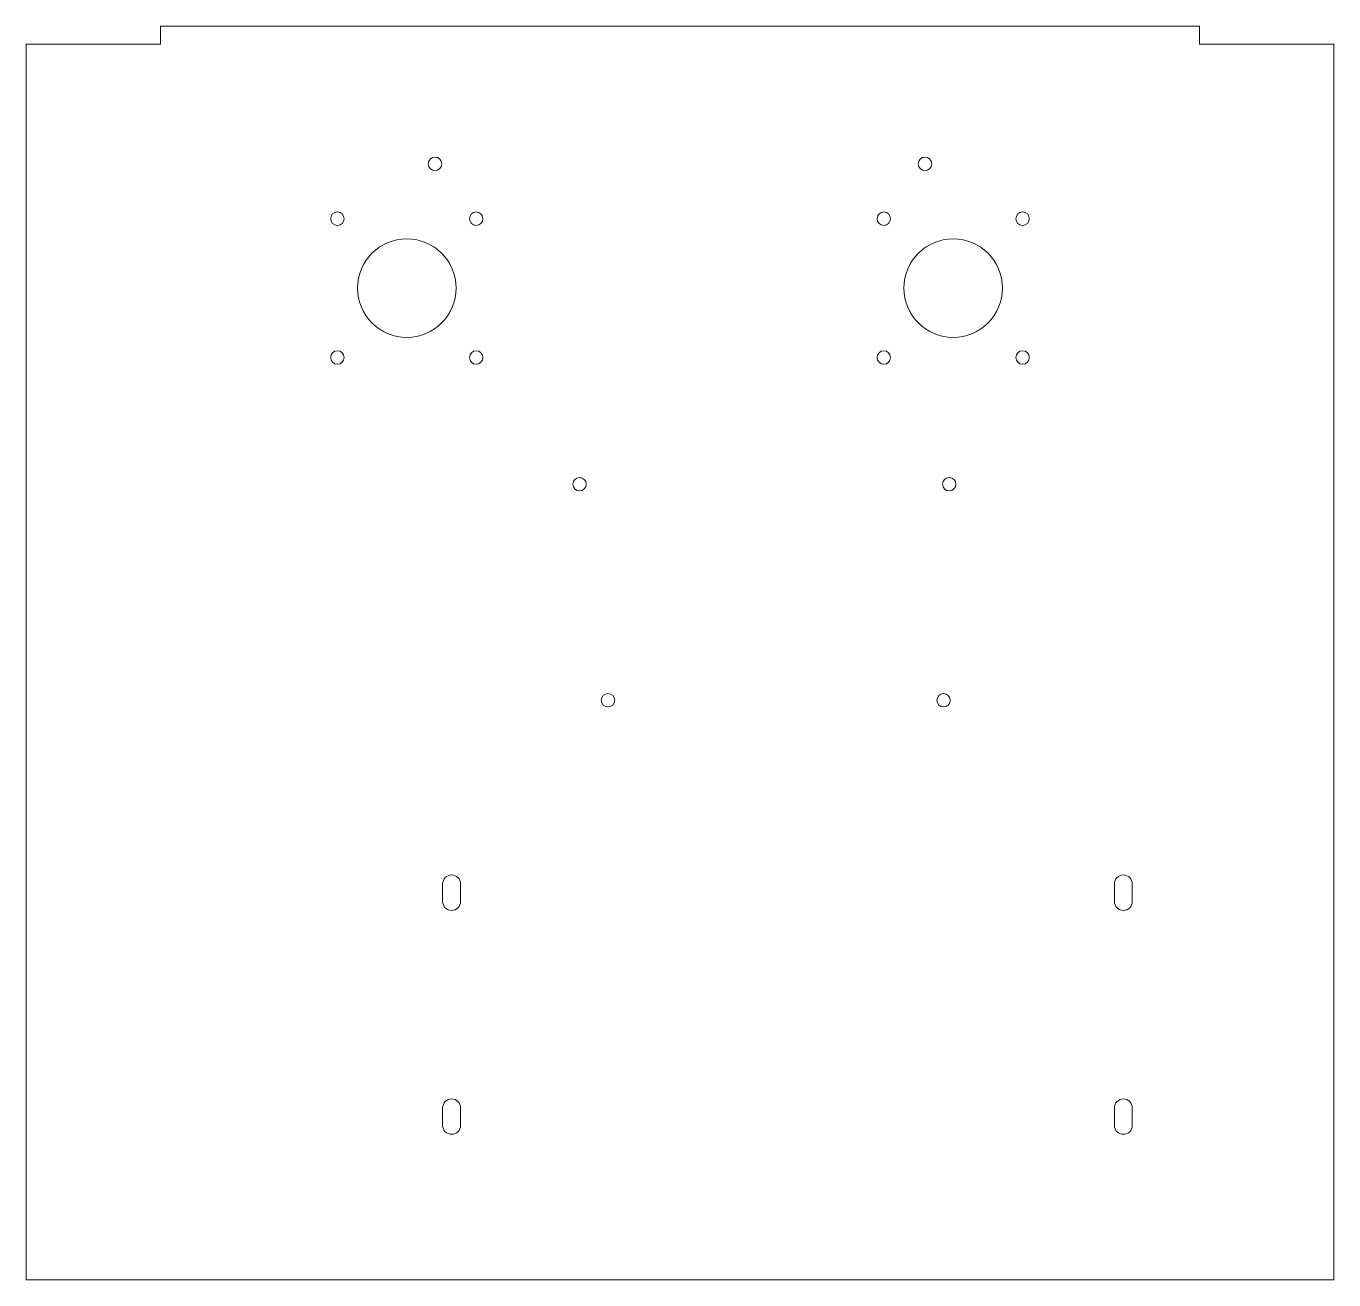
# Model space of a CAD drawing. Header units: millimetres. Extents: x -146 to 146, y -124 to 156.
import ezdxf

# ---------------------------------------------------------------- set-up
doc = ezdxf.new("R2010")
doc.units = ezdxf.units.MM

msp = doc.modelspace()

# ---------------------------------------------------------------- linework, layer by layer
at = {"color": 7, "linetype": 'Continuous', "lineweight": 15}
for p, q in [((-116, 156.5), (116, 156.5)), ((-116, 156.5), (-116, 152.5)), ((116, 156.5), (116, 152.5)), ((-146, -123.5), (-146, 152.5)), ((-146, 152.5), (-116, 152.5)), ((146, 152.5), (116, 152.5)), ((146, -123.5), (146, 152.5)), ((-53, -39), (-53, -35.08)), ((-49, -39), (-49, -35.08)), ((97, -39), (97, -35.08)), ((101, -39), (101, -35.08)), ((-53, -89), (-53, -85.08)), ((-49, -89), (-49, -85.08)), ((97, -89), (97, -85.08)), ((101, -89), (101, -85.08)), ((146, -123.5), (-146, -123.5))]:
    msp.add_line(p, q, dxfattribs=at)
for centre, radius in [((-54.7, 125.75), 1.5), ((54.7, 125.75), 1.5), ((-76.5, 113.5), 1.5), ((-45.5, 113.5), 1.5), ((45.5, 113.5), 1.5), ((76.5, 113.5), 1.5), ((-61, 98), 11), ((61, 98), 11), ((-76.5, 82.5), 1.5), ((-45.5, 82.5), 1.5), ((45.5, 82.5), 1.5), ((76.5, 82.5), 1.5), ((-22.43, 54.2), 1.5), ((60.12, 54.2), 1.5), ((-16.08, 5.94), 1.5), ((58.85, 5.94), 1.5)]:
    msp.add_circle(centre, radius, dxfattribs=at)
for centre, start, end in [((-51, -35.08), 0, 180), ((99, -35.08), 0, 180), ((-51, -39), 180, 0), ((99, -39), 180, 0), ((-51, -85.08), 0, 180), ((99, -85.08), 0, 180), ((-51, -89), 180, 0), ((99, -89), 180, 0)]:
    msp.add_arc(centre, 2, start, end, dxfattribs=at)

doc.saveas('drawing.dxf')
